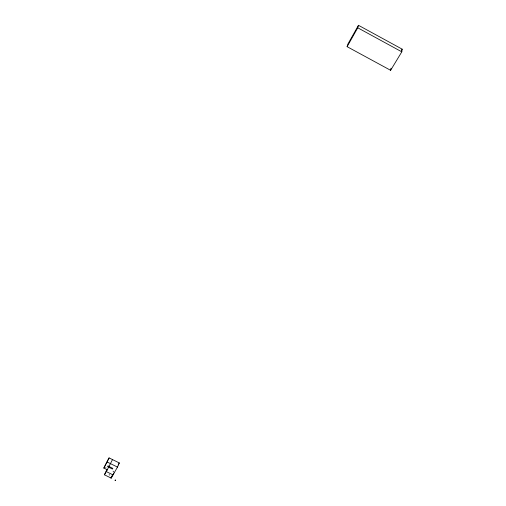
<?xml version="1.0" encoding="UTF-8"?>
<svg xmlns="http://www.w3.org/2000/svg" width="506" height="506" viewBox="0 0 506 506"><rect width="100%" height="100%" fill="white"/><g stroke="black" fill="none" stroke-linecap="round" stroke-linejoin="round"><path stroke-width="0.76" d="M401.802 51.833L402.162 49.152L358.457 25.3L347.894 44.06L347.11 46.678L390.626 70.309L401.802 51.833L357.748 27.798L358.457 25.3M390.626 70.309L390.955 68.215M113.932 472.813L113.028 474.894L106.254 471.573L104.438 474.799L111.187 478.107L117.487 467.082L119.296 462.933L109.081 457.905L103.838 468.082L107.272 469.764L112.515 459.593M110.915 477.974L111.718 476.14M111.187 478.107L112.408 475.33M104.438 474.799L107.025 469.359M107.183 469.498L106.254 471.573L107.272 469.764M103.838 468.082L109.081 457.905M347.11 46.678L357.748 27.798M118.189 464.887L119.296 462.933M401.366 50.461L402.162 49.152M115.627 480.542C115.798 478.891 114.154 480.934 115.589 480.58M109.758 475.026L109.138 474.723M113.66 471.472L113.078 471.238M105.988 467.734L105.659 467.765M107.209 462.035L117.487 467.082M108.031 466.013L107.645 466.703L112.44 469.062L112.832 468.373L108.031 466.013"/></g></svg>
